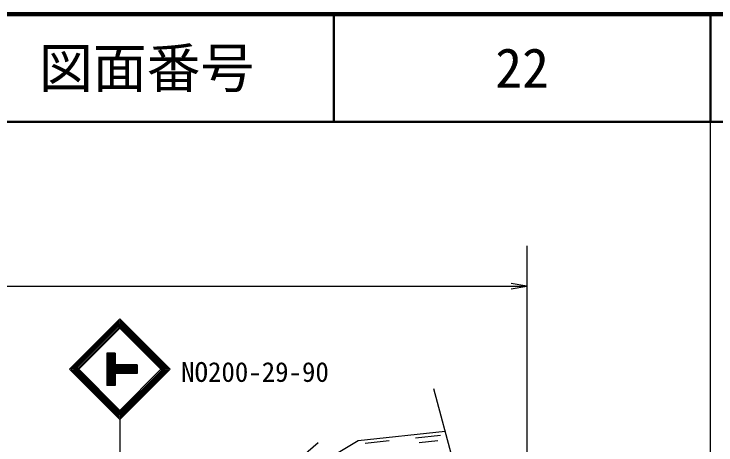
# Model space of a CAD drawing. Units: millimetres, scale not verified. Extents: x 40000 to 680000, y 20000 to 380000.
# Drawn here: x 514304 to 579500, y 340019 to 380000 of the extents above; entities that cross this region are included whole.
import ezdxf
from ezdxf.enums import TextEntityAlignment as Align

# ---------------------------------------------------------------- set-up
doc = ezdxf.new("R2010")
doc.units = ezdxf.units.MM
doc.header["$LTSCALE"] = 1000
for name, color, linetype, lineweight in [('M-BGD', 7, 'Continuous', 25), ('M-BMK-SRVR', 3, 'Continuous', 25), ('M-STR-STR3', 7, 'Continuous', 25), ('M-STR-STRC', 7, 'Continuous', 25), ('M-TTL', 2, 'Continuous', 140), ('M-TTL-BAND', 7, 'Continuous', 25), ('M-TTL-LINE', 7, 'Continuous', 50)]:
    doc.layers.add(name, color=color, linetype=linetype, lineweight=lineweight)
doc.layers.add('M-TTL-TXT', color=7, linetype='Continuous')
doc.styles.add('ＭＳ ゴシック', font='')
doc.styles.get('ＭＳ ゴシック').set_extended_font_data('MS Gothic')

# ---------------------------------------------------------------- blocks, each defined once
blk = doc.blocks.new('open_arrow')
at = {"color": 0, "linetype": 'Continuous', "lineweight": -2}
blk.add_lwpolyline([(7.5, 1.25), (0, 0), (7.5, -1.25)], dxfattribs=at)

msp = doc.modelspace()

# ---------------------------------------------------------------- linework, layer by layer
at = {"layer": 'M-BGD'}
for p, q in [((554339, 341273), (546272, 340414)), ((546272, 340414), (542297, 338046)), ((546932, 340185), (549162, 340425)), ((551592, 340675), (553922, 340925)), ((551932, 340245), (553682, 340435)), ((538086, 336393), (542559, 340256))]:
    msp.add_line(p, q, dxfattribs=at)
at = {"layer": 'M-BMK-SRVR'}
msp.add_line((553272, 345260), (563198, 308175), dxfattribs=at)
at = {"layer": 'M-STR-STR3'}
for p, q in [((561919, 358483), (561919, 337767)), ((235031, 354754), (561919, 354754))]:
    msp.add_line(p, q, dxfattribs=at)
at = {"layer": 'M-STR-STRC'}
for p, q in [((519468, 347043), (524135, 351710)), ((519609, 347043), (524135, 351569)), ((519750, 347043), (524135, 351427)), ((524135, 351710), (528801, 347043)), ((524135, 351569), (528660, 347043)), ((524135, 351427), (528519, 347043)), ((519892, 347043), (524135, 351286)), ((519963, 346973), (524205, 351215)), ((520033, 346902), (524276, 351145)), ((520104, 346831), (524347, 351074)), ((523922, 351074), (528165, 346831)), ((523993, 351145), (528236, 346902)), ((524064, 351215), (528306, 346973)), ((524135, 351286), (528377, 347043)), ((523712, 348543), (522912, 348543)), ((522912, 348543), (522912, 345543)), ((523012, 348543), (523012, 345543)), ((523112, 348543), (523112, 345543)), ((523212, 348543), (523212, 345543)), ((523312, 348543), (523312, 345543)), ((523412, 348543), (523412, 345543)), ((523512, 348543), (523512, 345543)), ((523612, 348543), (523612, 345543)), ((523712, 348543), (523712, 345543)), ((519468, 347043), (524135, 342376)), ((519609, 347043), (524135, 342518)), ((519750, 347043), (524135, 342659)), ((519892, 347043), (524135, 342801)), ((519963, 347114), (524205, 342871)), ((520033, 347185), (524276, 342942)), ((520104, 347255), (524347, 343013)), ((525733, 347443), (523712, 347443)), ((525733, 347343), (523712, 347343)), ((525733, 347243), (523712, 347243)), ((525733, 347143), (523712, 347143)), ((525733, 347043), (523712, 347043)), ((525733, 346943), (523712, 346943)), ((525733, 346843), (523712, 346843)), ((523922, 343013), (528165, 347255)), ((523993, 342942), (528236, 347185)), ((524064, 342871), (528306, 347114)), ((524135, 342801), (528377, 347043)), ((524135, 342659), (528519, 347043)), ((524135, 342518), (528660, 347043)), ((524135, 342376), (528801, 347043)), ((525733, 347443), (525733, 346643)), ((525733, 346743), (523712, 346743)), ((525733, 346643), (523712, 346643)), ((523712, 345543), (522912, 345543)), ((524135, 342376), (524135, 337960))]:
    msp.add_line(p, q, dxfattribs=at)
at = {"layer": 'M-TTL'}
msp.add_line((680000, 380000), (40000, 380000), dxfattribs=at)
at = {"layer": 'M-TTL-BAND'}
msp.add_line((579000, 20000), (579000, 370000), dxfattribs=at)
at = {"layer": 'M-TTL-LINE'}
for p, q in [((543997, 380000), (543997, 370000)), ((579000, 380000), (579000, 370000)), ((40000, 370000), (680000, 370000))]:
    msp.add_line(p, q, dxfattribs=at)

# ---------------------------------------------------------------- block references
at = {"layer": 'M-STR-STR3', "xscale": 193, "yscale": 193, "rotation": 180}
msp.add_blockref('open_arrow', (561919, 354754), dxfattribs=at)

# ---------------------------------------------------------------- texts
at = {"layer": 'M-STR-STRC', "style": 'ＭＳ ゴシック'}
msp.add_text('NO200-29-90', height=1833, dxfattribs=at).set_placement((529827, 345321), align=Align.BOTTOM_LEFT)
at = {"layer": 'M-TTL-TXT', "style": 'ＭＳ ゴシック'}
for s, p in [('図面番号', (526622, 375000)), ('22', (561497, 375000))]:
    msp.add_text(s, height=3666, dxfattribs=at).set_placement(p, align=Align.MIDDLE_CENTER)

doc.saveas('drawing.dxf')
